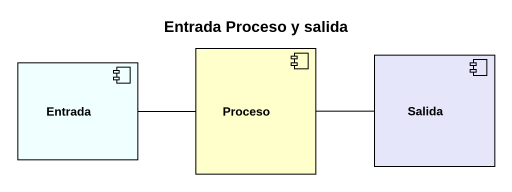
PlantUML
@startuml
title Entrada Proceso y salida
component Proceso
component Entrada #F0FFFF
component Salida #E6E6FA
Proceso -right- Salida
Entrada -right- Proceso
@enduml
